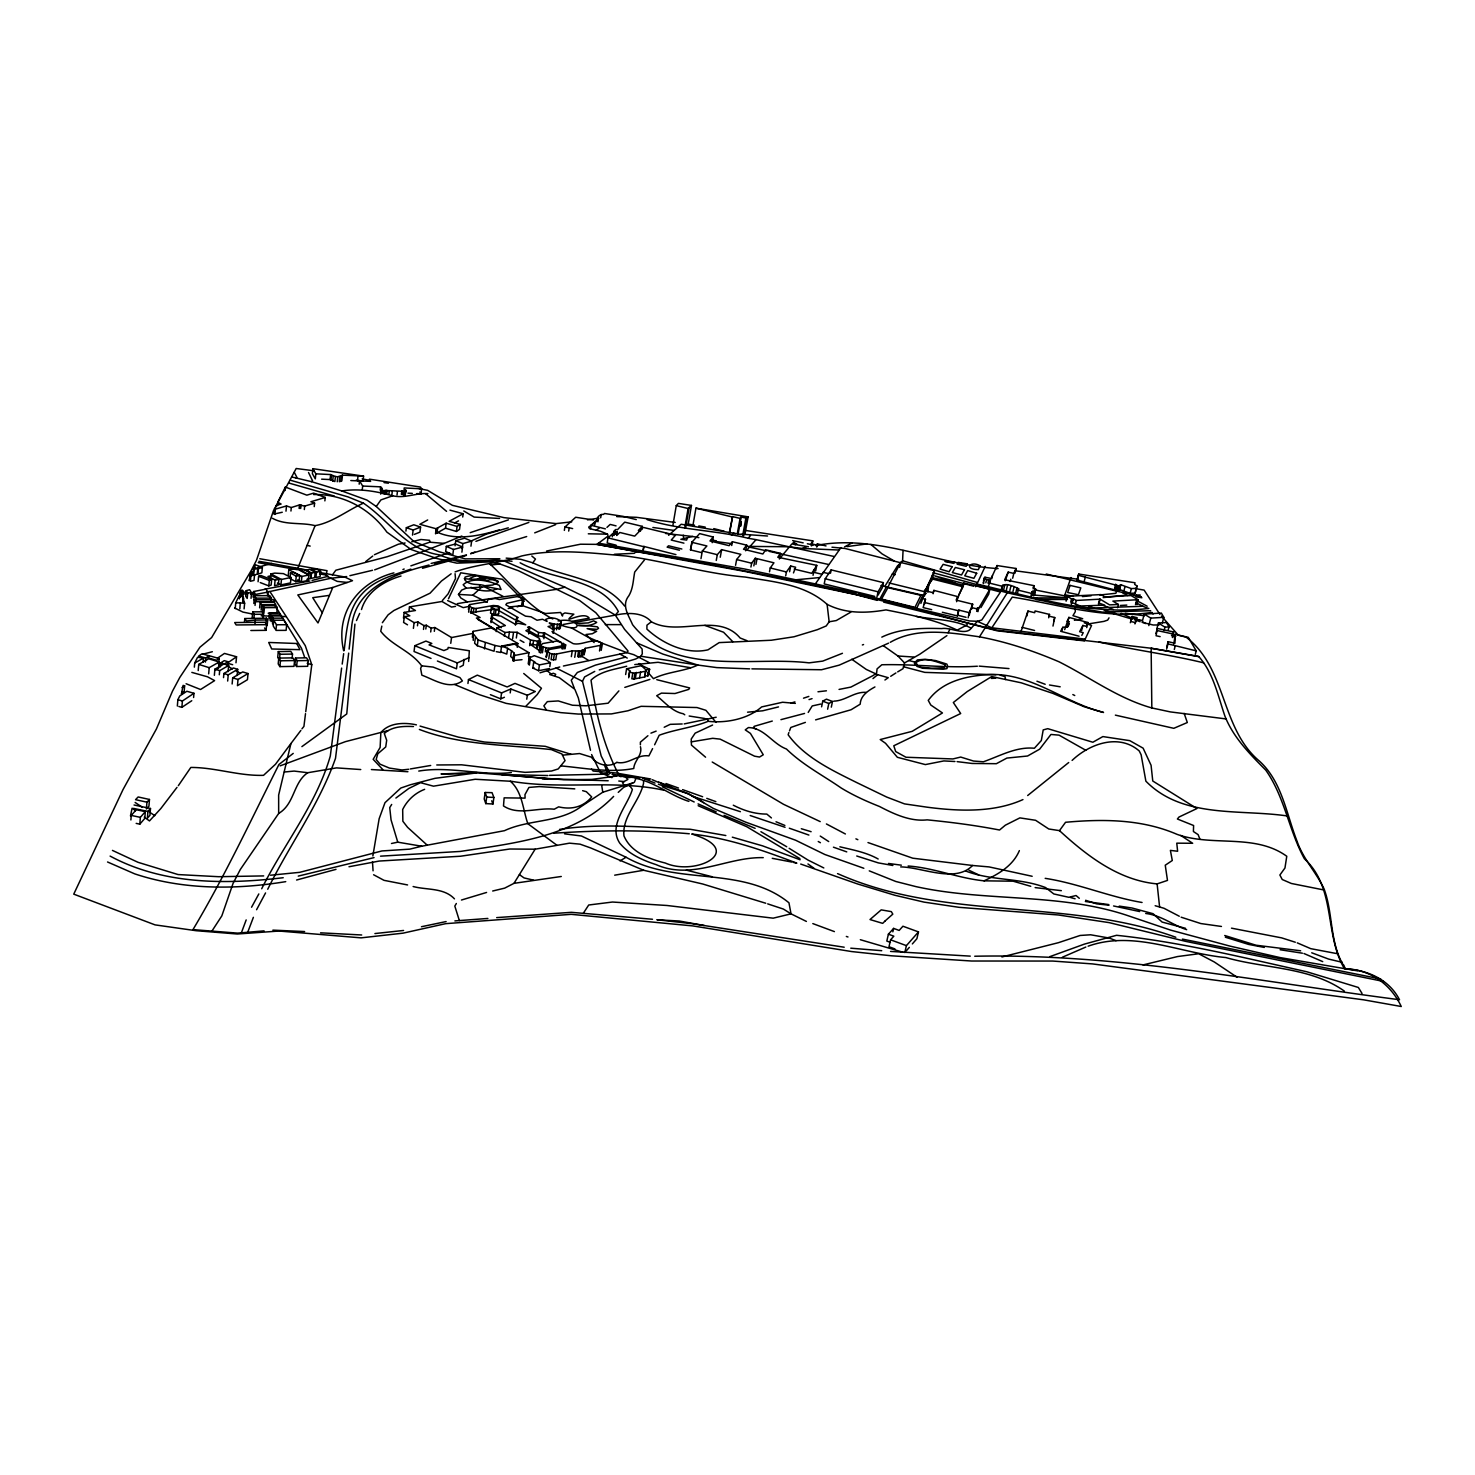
<?xml version="1.0" encoding="UTF-8"?>
<svg xmlns="http://www.w3.org/2000/svg" width="1475" height="1475" viewBox="0 0 1475 1475"><rect width="100%" height="100%" fill="white"/><g stroke="black" fill="none" stroke-linecap="round" stroke-linejoin="round"><path stroke-width="1.5" d="M640.39 744.801L640.39 742.165L647.912 735.73M1226.223 718.952L1170.376 711.909L1151.828 707.945L1151.145 648.244L996.787 630.212L883.636 602.113M626.598 668.783L629.714 670.59L629.659 672.028L632.812 673.061L631.835 678.813L633.973 678.998L644.833 676.933L645.829 669.871L649.664 669.281L641.902 665.538L626.598 668.783L625.64 674.536M644.833 676.933L645.829 669.871M468.663 661.445L469.327 650.77L448.179 647.433L447.902 648.963L443.864 650.567L429.059 644.888L431.806 643.45L425.925 641.09L414.788 645.718L414.051 651.526L431.032 658.44M746.829 640.611L740.118 637.993C718.048 611.756 678.703 636.905 651.342 621.768L646.953 625.16L646.898 629.106C662.57 643.561 686.096 654.882 708 649.83L719.173 642.602L771.296 640.242L793.992 636.776L817.371 629.678L826.24 625.935L829.153 621.786L827.106 604.363C804.889 584.155 773.472 581.795 745.244 577.057C704.976 573.572 666.258 561.496 626.285 556.02C591.53 553.125 555.743 548.239 521.578 556.001C499.877 563.395 476.794 564.003 455.093 571.894M274.811 605.285L301.453 648.207L304.587 657.149M1196.243 650.862L1188.242 637.329L1175.354 634.342L1174.948 643.266L1168.126 641.68L1168.016 643.911L1196.243 650.862L1195.285 654.347M455.074 573.701L455.498 578.587L448.105 593.872L442.445 600.436M1173.75 643.985L1175.354 634.342M1034.454 595.089L1035.69 589.17L1033.33 587.548L1033.938 585.649L1004.659 579.767L1008.199 572.116L1013.804 573.425L1016.054 568.483L997.082 565.552L991.145 578.44L984.95 577.223L983.383 581.113M372.474 861.732L373.064 870.822M354.922 624.128L346.754 713.955L301.896 746.627M372.862 855.942L379.149 818.717L384.993 802.677L400.831 788.037L410.327 784.774L435.051 778.321L477.052 772.845L563.671 779.722L591.77 779.427L618.486 775.776L638.38 778.118M130.888 819.953L131.238 815.417L136.272 809.72L145.324 811.637L144.79 818.422L139.812 824.156L136.179 823.382M139.812 824.156L140.346 817.353L145.324 811.637M146.928 802.179L146.412 808.945L148.938 806.217L149.473 799.468L138.134 796.961L135.552 799.671L146.928 802.179L149.473 799.468M150.487 808.484L147.924 811.434L147.389 818.219L149.952 815.251L150.487 808.484L134.041 805M177.35 706.046L177.867 699.703L179.766 695.942L186.846 691.259L193.963 693.305L193.594 697.509M181.48 693.895L183.103 685.396L184.633 685.838L184.117 692.144L181.48 693.895L182.568 691.701L184.117 692.144M178.862 706.47L181.868 707.355L182.402 700.994L193.963 693.305M194.35 667.142L194.7 663.013L197.595 657.278L203.513 658.071L203.144 662.164M198.203 670.572L198.738 664.395L208.731 658.772L219.13 662.017L218.577 668.157L214.613 670.443M205.431 662.072L205.781 657.979L208.989 655.711L201.946 653.812L198.683 656.062L205.781 657.979M208.657 673.854L209.21 667.677L219.13 662.017M214.354 675.329L214.907 669.152L223.905 663.99L228.643 665.465L228.09 671.623M218.577 664.672L219.13 658.551L210.169 655.988L207.514 657.684L216.493 660.247L219.13 658.551M219.296 674.776L219.683 670.646L228.643 665.465M220.383 666.958L220.734 662.865L224.255 660.634L227.906 661.703L227.537 665.778M223.518 677.615L223.887 673.503L233.4 667.972L237.715 669.318L237.143 675.476M227.666 681.044L228.238 674.868L237.715 669.318M235.262 608.567L235.705 602.777L239.098 595.9L242.656 595.955L243.412 601.911M239.429 598.832C238.968 597.412 240.831 586.128 243.246 591.401L242.73 596.988M232.128 683.994L232.7 677.818L242.73 671.918L248.021 673.559L247.45 679.717L237.457 685.672L238.028 679.477L248.021 673.559M240.259 597.135L240.941 591.512L243.246 591.401M240.702 596.969L240.775 591.549M239.835 608.806L240.277 602.98L235.705 602.777M235.982 662.791L236.553 656.762L224.458 653.425L217.489 658.182M242.637 601.911L243.762 598.168M244.094 608.862L244.629 603.22L242.988 598.168M246.196 590.645L245.68 596.213L247.192 598.444L247.726 592.876L246.196 590.645L249.607 589.723L251.543 592.766L251.027 598.334M244.444 622.321L244.795 618.541L266.514 618.191L267.712 619.906L267.159 625.566L265.961 623.851M249.699 575.195L250.934 575.803L250.418 581.279L254.013 580.413L254.53 574.937L250.492 573.591L249.183 580.689L249.976 579.048M250.51 576.504L251.488 571.581L253.073 572.337L250.842 572.853M251.137 575.213L251.488 571.581M252.575 573.093L255.433 564.778L262.384 567.34L261.849 572.761L257.867 574.217L258.383 568.778L262.384 567.34M253.682 570.862L254.216 567.248M254.143 569.922L253.626 575.379L257.258 574.052L257.775 568.612L252.907 569.479M253.036 597.098L253.553 591.549L266.035 589.097L267.805 592.12L267.436 595.808M491.433 606.907C498.052 613.877 503.731 604.381 491.433 606.907L490.53 613.121L495.268 614.928L498.605 613.821M252.188 617.509L252.723 611.867L261.923 611.812L263.49 614.264L263.122 618.025M253.94 599.403L254.29 595.697L269.814 595.642L271.437 598.112L271.068 601.8M253.829 603.496L254.179 599.79L273.447 599.717L274.7 601.616L255.396 601.689L254.179 599.79M255.046 605.414L255.396 601.689M253.921 618.099L254.272 614.319L252.723 611.867M255.525 601.874L255.876 598.168L254.29 595.697M258.088 581.74L258.604 576.283L260.909 575.49L271.658 579.62L271.123 585.077L268.8 585.888L260.227 582.57M254.972 623.888L255.322 620.108L267.712 619.906M259.618 607.829L260.172 602.242L274.221 602.187L275.77 604.547L261.683 604.621L260.172 602.242M491.193 618.467L491.728 614.706L493 615.444L491.747 616.992L505.353 625.566L496.762 627.815L496.227 631.613M261.149 610.207L261.683 604.621M263.158 605.709L262.624 611.295L263.877 613.268L264.431 607.663L263.158 605.709L276.028 605.635L277.318 607.589L276.765 613.176L268.173 613.231M324.869 500.892L325.238 497.462L313.622 493.148L306.837 495.158L285.376 487.063L277.761 502.201L281.098 504.044L276.065 505.556L273.908 514.093L282.26 512.249M274.829 514.425L275.346 509.152L286.5 505.943L291.294 507.547L299.462 504.948L304.68 506.091L314.599 503.159L314.23 506.626M268.8 585.888L269.335 580.431L271.658 579.62M266.145 621.971L266.514 618.191M270.515 577.536L270.884 573.922L274.774 573.111L283.403 573.628L291.036 577.481L290.483 582.902L280.932 584.893L277.392 583.049M277.411 505.685L277.761 502.201M250.842 630.507L266.072 630.341L266.625 624.663L265.113 622.284L234.691 622.542L236.148 624.957L266.625 624.663M268.892 618.689L269.427 613.084L279.033 613.028L280.268 614.946L270.663 615.001L269.427 613.084M312.055 580.449L328.114 576.283L326.104 575.047L327.044 570.678L259.803 558.73M270.109 620.625L270.663 615.001M275.106 580.173L274.571 585.63L278.351 584.837L278.904 579.398L271.769 575.656L267.971 576.43L275.106 580.173L278.904 579.398M271.197 621.602L271.75 615.978L281.319 615.96L282.665 618.154L273.078 618.172L271.75 615.978M285.025 490.493L285.376 487.063M272.525 623.814L273.078 618.172M273.742 620.219L276.489 624.736L275.936 630.397L286.113 630.36L286.685 624.718L283.882 620.201L273.742 620.219L273.188 625.861L275.014 628.885M285.984 511.18L286.5 505.943M280.932 584.893L281.467 579.454L270.884 573.922M290.944 511.032L291.294 507.547M278.296 651.581L277.706 657.371L279.402 660.062L279.992 654.273L278.296 651.581L290.796 651.397L292.511 654.07L292.105 657.924M278.775 658.09L278.203 663.916L279.881 666.626L293.986 666.368L294.594 660.56L292.88 657.868L278.775 658.09L280.471 660.8L279.881 666.626M288.27 575.139L288.823 569.756L295.719 568.336L308.791 574.992L308.22 580.394L301.342 581.869L297.6 579.933M290.501 573.093L289.948 578.495L295.719 581.611L299.13 580.966L299.702 575.563L293.931 572.447L290.501 573.093L296.272 576.209L299.702 575.563M299.112 508.433L299.462 504.948M299.941 508.488L300.292 505.003M300.716 508.414L301.066 504.929M295.719 581.611L296.272 576.209M304.329 509.557L304.68 506.091M301.342 581.869L301.896 576.448L288.823 569.756M312.903 468.681L312.387 473.696L315.3 478.877L315.834 473.825L312.903 468.681L363.569 476.13L362.998 481.108L350.829 480.555M295.479 657.997L294.871 663.805L296.604 666.516L307.667 666.313L308.275 660.523L306.523 657.832L295.479 657.997L297.212 660.708L296.604 666.516M310.838 573.296L307.445 573.922L299.222 569.405L304.311 569.719L310.838 573.296L310.285 578.679L306.892 579.306M311.538 573.001L310.967 578.384L314.654 577.684L315.208 572.3L309.768 569.368L306.081 570.051L311.538 573.001L315.208 572.3M316.517 572.097L315.945 577.462L320.093 576.633L320.665 571.267L317.236 569.461L311.207 569.295L316.517 572.097L320.665 571.267M565.091 648.76L565.681 644.944L564.464 645.165L565.367 646.695L548.977 649.572L547.096 651.01L546.229 656.781L546.709 655.896M330.621 474.563L335.433 476.517L334.88 481.551L330.087 479.578L330.621 474.563L315.834 473.825M330.953 480.334L331.488 475.319M332.686 481.034L333.221 476.019M337.24 481.79L337.775 476.775L342.495 475.134L363.569 476.13M339.877 476.72L339.324 481.735L341.85 480.85L342.495 475.134M340.928 481.422L341.481 476.388M348.69 653.112L335.507 758.316C319.245 804.723 289.34 845.193 267.731 889.259M349.133 649.111L351.695 626.045C355.844 587.032 396.591 573.296 429.041 565.017M357.485 480.868L358.038 475.872M359.163 484.187L359.531 480.85L370.631 481.385L369.432 479.172L420.449 487.045L421.647 488.815L421.02 493.793L416.669 493.59M362.297 489.405L362.666 486.049L359.531 480.85M380.273 490.179L380.661 486.842L362.666 486.049M380.734 494.162L380.661 486.842M381.085 492.742L382.283 488.52L381.306 487.617M381.435 493.092L381.472 489.405M381.877 493.332L381.822 489.737M382.633 493.535L382.283 489.977M383.279 493.683L383.021 490.179M384.201 493.793L384.588 490.456L404.519 491.359L406.197 490.733L404.113 489.534L404.205 487.948L421.647 488.815M384.975 493.83L385.381 490.493M385.51 493.83L385.915 490.493M385.934 493.756L386.339 490.419M386.69 493.775L387.077 490.419M388.902 494.272L389.308 490.917M391.889 494.733L392.295 491.378M397.015 495.01L397.42 491.673M401.384 494.365L401.79 491.009M401.772 494.457L402.177 491.12M402.583 494.586L402.97 491.23M403.468 494.678L403.873 491.341M403.929 496.374L404.519 491.359M405.219 491.323L404.629 496.319L406.067 490.401M405.109 496.208L405.754 490.142M405.92 531.092L406.344 527.7L413.793 524.787L420.578 527.091L419.933 532.143L414.383 534.374M412.521 535.112L413.148 530.023L420.578 527.091M403.468 618.099L404.168 612.402L415.452 610.503L409.46 606.926L408.999 610.705M305.509 713.66L303.924 726.419L301.951 728.853M404.168 612.402L409.829 615.794L404.316 616.734L403.597 622.45L407.524 624.828M270.072 597.965L266.625 591.788L269.87 591.512L305.251 645.608L311.778 664.709L305.749 711.724M413.387 628.387L414.106 622.653L404.316 616.734M417.462 625.787L417.941 621.971L414.106 622.653M435.512 533.803L436.158 528.751L446.169 523.183L457.084 526.446L460.182 524.399L449.137 521.32L463.168 513.742L462.726 517.024M423.491 629.438L423.97 625.621L417.941 621.971M436.803 528.419L436.158 533.452L445.524 528.197L456.42 531.461L459.518 529.396L460.182 524.399M437.024 532.936L437.669 527.903M425.814 629.032L426.293 625.216L423.97 625.621M430.7 631.982L431.198 628.166L426.293 625.216M445.524 528.197L446.169 523.183M434.314 631.337L434.812 627.52L431.198 628.166M461.896 552.166L462.578 547.041L455.48 544.017L446.317 546.395L445.653 551.539L451.055 553.844M452.843 554.618L453.526 549.474L462.578 547.041M456.42 531.461L457.084 526.446M455.074 545.768L455.738 540.661L464.57 538.209L471.631 541.104L470.949 546.174M462.154 548.682L462.837 543.593L471.631 541.104M450.76 643.321L451.534 637.55L434.812 627.52M469.179 657.573L457.287 662.939L456.494 668.802L437.393 661.021M529.617 628.848L525.893 630.692L539.481 638.417L539.02 640.98L540.606 641.662L539.112 652.079L540.809 653.019L541.675 647.267L539.979 646.327L541.731 645.921L540.975 645.165L542.634 643.579L556.683 641.072L561.182 642.455L544.717 633.07L538.615 632.498L529.322 626.875L527.608 627.244L529.617 628.848L528.658 633.752M468.368 609.304L469.566 604.603L487.211 601.616L487.967 599.551L495.194 598.5L499.324 599.532L517.117 596.619L523.404 598.426L523.127 604.916L517.117 606.87M468.626 612.143L469.566 604.603M464.053 659.399L463.261 665.225L459.868 667.013M470.857 613.287L471.631 607.663L468.866 605.561M492.705 609.507L473.328 612.236L473.862 608.345L471.631 607.663M472.35 637.218L473.162 631.355L491.433 627.926L517.817 643.506L517.264 647.341M475.817 612.254L476.314 608.493L493.258 605.506L498.126 605.893L518.204 617.638L516.785 617.712L516.25 619.574L525.727 624.792L518.481 623.317L514.904 624.072L500.965 616.089L491.728 614.706M927.812 592.083L928.844 584.284L933.546 577.887L963.267 585.28M473.254 640.408L473.162 631.355M467.944 683.497L468.478 679.569L477.31 675.144L507.142 686.963L514.996 683.386L535.296 691.498L527.349 695.241L510.793 688.991L501.592 692.918L468.478 679.569M475.411 637.495L474.618 643.247L477.292 645.737L494.07 651.231L494.881 645.46L478.084 639.966L474.028 634.674M477.292 645.737L478.084 639.966M484.482 648.908L485.275 643.137M490.954 622.634L491.876 615.757M493.535 614.762L494.328 609.138M495.268 614.928L496.061 609.322M498.568 614.227L499.398 608.216M341.628 668.083L330.308 755.993C316.535 804.207 283.827 844.29 261.702 888.761M342.2 664.082L343.675 653.665M344.117 650.604C346.717 630.544 347.639 608.677 362.61 593.263C375.185 579.528 393.862 575.01 410.843 569.11M528.382 656.541L528.953 652.688L513.724 643.708L501.592 646.087L500.67 652.485L496.264 651.655M504.358 636.297L504.892 632.498L496.762 627.815M485.164 792.481L484.224 798.989L485.773 803.598L492.945 804.004L493.904 797.477L492.042 792.665L485.164 792.481L486.713 797.053L485.773 803.598M508.58 637.772L509.41 632.074L517.153 632.296L530.521 639.984L540.606 641.662M501.592 646.087L507.603 648.318L506.773 654.089L500.763 651.858M523.938 599.403L506.792 603.349L505.833 604.787L525.506 616.163L531.037 616.79L537.011 620.237L542.523 619.26L547.059 621.454L545.787 619.353C550.507 616.827 557.458 617.859 561.219 621.712L561.053 622.892C557.734 627.299 542.155 619.168 552.996 625.4L552.424 629.161M490.401 694.67L500.726 698.855L501.592 692.918M512.599 638.786L513.429 633.07M507.603 648.318L511.493 650.733L510.663 656.504L513.245 658.864M515.439 625.197L516.785 617.712M522.021 659.675L512.821 660.597L514.093 653.056L511.493 650.733M516.324 637.993L517.153 632.296M514.093 653.056L512.821 660.597M521.56 606.059L522.371 600.528M513.908 661.261L514.591 654.55M522.869 602.095L523.404 598.426M510.627 606.815L522.445 605.653L523.219 600.233M510.203 692.918L510.793 688.991M975.657 586.737L976.284 585.538L1000.492 592.047L981.797 619.979L977.317 621.307L971.232 628.295C965.553 636.057 950.416 626.967 941.695 628.59C921.34 628.037 900.487 628.203 881.81 637.126M529.322 626.875L528.769 630.655L538.098 635.909L544.183 636.536L553.309 641.938M529.672 645.7L530.521 639.984M529.082 657.961L528.216 663.768L529.378 665.078L530.244 659.27L529.082 657.961L534.282 655.711L546.303 659.952L550.396 662.754L549.806 666.626M529.304 660.487L529.875 656.633M532.936 644.741L533.508 640.924M526.759 699.187L527.349 695.241M549.511 668.562L538.559 670.719L532.825 668.028L533.692 662.22L534.909 661.998L530.244 659.27M536.66 647.101L537.527 641.385M538.043 636.297L538.615 632.498M537.545 647.728L538.412 642.012M539.905 639.726L539.186 644.63L538.947 642.086M540.403 649L540.975 645.165M543.058 637.034L543.63 633.254M538.559 670.719L539.444 664.893L550.396 662.754M543.869 638.73L544.717 633.07M542.413 652.798L543.279 647.046L548.774 648.318L562.62 645.7L561.403 643.727L563.1 643.395L565.681 644.944M881.017 585.52L884.797 586.442L897.316 566.142L902.589 560.777L903.05 550.415M545.344 651.821L545.916 647.986M564.353 530.392L564.87 527.091L575.692 517.246L593.558 520.011M546.248 657.647L547.594 650.125M548.184 652.153L548.774 648.318M548.737 658.993L549.622 653.222L547.096 651.01M553.438 629.733L554.287 624.109M553.088 633.365L553.66 629.604L548.036 626.562L552.996 625.4M568.686 531.074L569.203 527.755L564.87 527.091M549.622 653.222L551.945 653.923L551.078 659.694L555.78 659.749L556.647 653.978L572.245 650.899L582.975 650.881L582.072 656.596L577.665 656.615L578.569 650.899M556.517 629.825L557.384 624.202M553.457 659.915L554.342 654.144L556.647 653.978M559.726 623.667L558.878 629.272L560.187 628.479L561.219 621.712M562.288 648.281L562.878 644.483M562.215 649.111L563.1 643.395M563.874 648.963L564.464 645.165M590.498 528.603L591.014 525.284L598.444 518.518C595.974 517.061 601.542 513.669 603.57 514.388L604.473 513.484L622.985 516.342L636.278 519.587M571.341 656.633L572.245 650.899M594.738 524.897L595.255 521.597M574.734 657.315L575.637 651.581M596.951 520.97L597.467 517.688M597.891 517.467L597.375 520.767L588.691 527.11L589.521 528.658L600.472 531.24L607.516 534.153L608.05 536.107L596.877 544.367L580.468 544.22L546.561 551.042M597.928 521.818L598.444 518.518M578.808 657.112L579.712 651.378M600.675 517.799L601.192 514.517M580.8 656.799L581.703 651.065M583.86 655.14L585.206 648.336L600.436 645.331L602.408 643.782C594.038 636.573 582.551 645.829 573.185 643.653L552 631.613L553.697 631.3L553.66 629.604M584.303 654.052L585.206 648.336M683.939 543.15L671.217 540.053L675.476 535.241L643.229 527.386L634.711 536.126L619.795 532.475L617.601 534.669L612.826 533.489L607.995 537.896L607.184 542.966L616.089 545.16M612.291 536.863L612.826 533.489M613.471 534.669L614.006 531.313L615.886 529.433L617.361 529.802L624.736 522.15L642.252 526.354L641.699 529.672M614.135 535.388L614.946 530.373M616.734 535.48L617.269 532.125L614.006 531.313M599.514 650.991L600.436 645.331M600.933 646.622L601.542 642.86M601.192 650.364L602.408 643.782M643.082 550.028L643.893 546.432L675.937 554.618M643.321 549.825L643.893 546.432M628.737 676.324L629.714 670.59M628.7 677.781L629.659 672.028M633.973 678.998L634.932 673.245L645.81 671.199M635.393 678.113L636.352 672.379M639.597 677.91L640.574 672.176M672.895 525.321L676.269 505.63L678.426 503.381L691.48 505.427L688.069 525.026M644.852 675.587L647.802 676.011L648.779 670.295M649.664 669.281L647.802 676.011M684.695 528.197L688.106 508.506L691.48 505.427M685.764 527.202L689.175 507.529M692.9 525.579L695.942 508.156L748.138 516.858L745.317 532.051M701.252 552.535L690.484 549.898L691.83 542.302L699.592 533.6L713.236 537.029L712.222 542.671M690.484 549.898L692.31 541.657M700.975 558.656L702.34 551.005L706.912 545.971L691.83 542.302M716.26 560.445L717.311 554.692L721.625 549.64L740.856 554.342L736.633 559.541L735.564 565.294M720.242 557.237L721.625 549.64M1119.414 590.572L1119.617 589.502L1130.127 593.374L1135.142 593.116L1136.948 585.907L1134.681 584.395L1135.031 582.772L1078.815 574.052L1078.243 575.324L1077.063 580.099L1117.386 590.59L1119.414 590.572L1120.834 584.727L1131.362 588.599L1136.377 588.341L1136.948 585.907M1120.834 584.727L1118.622 585.815L1078.243 575.324M729.443 532.235L732.577 516.6L740.1 518.389L741.224 516.987L746.829 518.333L748.138 516.858M729.406 534.005L732.577 516.6M731.711 545.51L732.411 541.749L746.719 545.16L745.686 550.802M737.297 533.637L740.1 518.389M738.035 534.392L741.224 516.987M740.468 526.335L741.28 522.003M740.542 526.262L741.335 521.91M742.681 535.499L745.889 518.112M743.621 535.738L746.829 518.333M499.859 558.767L465.233 558.878L439.126 551.761L413.848 541.491L376.273 506.478L380.9 499.914L392.719 495.784C404.666 498.661 415.692 492.89 427.898 493.59M750.922 567.045L751.642 563.21L755.274 558.251L773.951 562.805L770.245 567.967L769.508 571.802M753.836 565.865L755.274 558.251M755.956 564.39L757.044 558.675M779.39 559.025L780.478 553.365L765.672 549.769L762.87 553.973L743.511 549.272L746.719 545.16M785.696 575.803L786.433 571.968L790.711 566.031L795.615 567.23L793.476 572.927M789.586 571.747L790.711 566.031M811.213 545.768L812.78 540.864L745.963 530.502L743.713 533.176L745.207 533.563M811.822 545.713L812.78 540.864M816.763 547.096L817.408 543.851L826.037 545.934M813.038 575.305L814.182 569.608L816.763 565.349L777.767 557.255L780.478 553.365M815.638 571.028L816.763 565.349M878.031 595.107L882.327 587.732L883.396 582.643L831.163 569.885L825.226 578.79L824.193 583.916L874.749 596.398M830.48 573.259L831.163 569.885M1052.984 626.082L1054.736 617.527L1048.983 616.126L1049.518 614.411L1035.081 610.945L1034.676 612.715L1027.983 611.056L1021.235 630.784M821.593 706.838L822.755 701.16L826.461 699.15L832.49 701.492L831.31 707.152M827.622 709.198L828.803 703.501L832.49 701.492M130.464 815.915L132.105 808.208L135.571 810.752M381.822 626.119L380.734 631.263C391.686 645.497 410.898 650.936 421.684 665.833L433.134 667.087L459.923 677.597L462.394 680.915C449.396 690.3 434.59 679.809 421.85 675.163L420.615 668.488L421.684 665.833M876.961 596.951L878.049 591.807L883.396 582.643M300.845 730.457L290.925 743.547L278.646 795.062L278.664 813.462L240.296 869.513L233.087 883.341L221.822 915.883L211.828 931.223M888.319 586.312L900.635 562.454L934.505 570.641L933.417 575.582L925.673 591.272M899.584 567.377L900.635 562.454M920.879 603.404L925.636 590.885L933.011 592.673L933.896 590.369L957.754 596.619L956.611 601.689M924.143 593.319L934.505 570.641M924.53 595.955L925.636 590.885M922.004 598.278L925.47 599.256L923.129 607.589L931.684 609.673M924.346 604.381L925.47 599.256M931.407 580.044L932.495 575.084M933.14 593.743L933.896 590.369M464.275 578.624C489.46 581.758 480.242 571.728 465.067 577.112L464.791 579.896C470.507 586.773 480.315 582.699 486.861 586.7L501.058 589.521L499.306 585.391C488.962 580.578 471.871 576.707 463.168 584.745L466.248 588.193L486.861 586.7M963.175 586.423L963.931 583.104L989.854 589.226L988.692 594.204L980.875 607.608M942.359 612.272L957.312 615.905L958.861 610.078L969.315 612.697L972.67 604.197L956.132 600.085L957.754 596.619M957.312 615.905L958.861 610.078M912.343 943.926L916.878 938.745L918.483 931.905L902.921 926.226L899.16 930.43L893.629 928.402L888.392 934.191L886.825 941.068L890.439 942.414M888.392 934.191L893.832 936.183L890.587 939.815L889.001 946.729L894.919 948.904M892.836 931.831L893.629 928.402M968.135 617.841L969.315 612.697M968.817 615.186L969.591 611.756M969.241 615.296L970.421 610.171M971.509 609.286L972.67 604.197M976.671 611.351L977.464 607.958L978.699 608.272L989.854 589.226M984.194 580.468L984.95 577.223M984.138 577.868L983.622 583.584L983.014 582.736M977.925 611.664L978.699 608.272M985.835 582.809L986.591 579.564L984.747 578.716M987.992 583.215L988.748 579.97L990.407 580.21L989.651 583.455M988.398 586.294L990.407 580.21M904.802 952.555L906.406 945.641L918.483 931.905M991.716 578.827L992.454 575.6M996.344 568.742L997.082 565.552M1001.433 589.539C1001.562 580.228 1014.026 586.534 1018.598 588.709L1017.418 593.429M1001.709 589.853L1002.871 584.967M1003.682 589.613L1004.825 584.727M1008.199 572.116L1005.286 580.781M1006.411 589.889L1007.554 585.003M1135.142 593.116L1135.713 590.682M1012.661 578.218L1013.804 573.425M1009.859 590.535L1011.002 585.667M1014.911 573.259L1016.054 568.483M1012.993 591.438L1014.155 586.552M1015.869 592.526L1017.031 587.64M1030.914 596.73L1032.334 591.438L1035.634 590.221M1031.468 594.978L1032.334 591.438M1033.164 588.894L1033.938 585.649M1026.766 616.126L1027.983 611.056M1032.832 595.015L1033.606 591.77M1033.772 595.918L1035.69 589.17M1048.688 617.785L1049.518 614.411M1053.906 620.901L1054.736 617.527M1066.093 601.192L1067.292 596.306L1100.995 594.591L1104.922 596.933L1131.048 595.55L1138.165 599.735L1136.912 604.566M1061.982 630.728L1062.848 627.299L1067.789 626.801L1069.393 623.833L1067.882 623.427L1067.033 626.838M1070.703 602.169L1071.514 598.905L1067.292 596.306M1064.692 629.622L1068.877 617.398L1088.015 622.524L1086.725 627.612M1073.45 598.832L1071.403 603.791L1073.45 598.832L1076.197 600.454L1100.11 599.163L1109.587 604.879L1118.382 604.473L1117.534 607.718M1077.063 580.099L1078.815 574.052M1067.605 622.505L1068.877 617.398M1067.587 626.728L1068.859 621.62L1066.868 621.086M1098.691 602.98L1104.664 605.137L1080.253 606.004L1075.422 603.939L1076.197 600.454M1084.07 581.851L1085.397 576.817M1081.599 630.562L1082.89 625.437L1086.061 626.285L1088.015 622.524M1098.414 604.086L1099.649 599.219M1098.875 604.031L1100.11 599.163M1114.547 589.392L1115.635 584.174M1114.86 589.723L1116.077 584.948M1115.616 590.111L1116.833 585.317M1116.501 590.387L1117.737 585.612M1117.386 590.59L1118.622 585.815M1118.271 590.719L1119.488 585.944M1118.953 590.701L1120.17 585.925M1123.673 591.77L1124.909 586.976M1130.127 593.374L1131.362 588.599M1130.329 622.727L1132.118 616.421L1136.746 617.638L1135.437 622.653L1130.827 621.454L1132.118 616.421M946.913 635.633L919.81 654.218L904.525 662.939L902.995 668.691L897.685 671.881M1135.492 604.603L1136.746 599.772L1138.165 599.735M1134.939 623.925L1136.746 617.638M1162.318 622.929L1163.812 617.343L1161.36 613.084L1144.231 614.116L1142.277 621.565L1145.54 623.575M1148.822 625.584L1150.795 618.117L1163.812 617.343M1157.064 628L1158.391 623.003L1166.467 622.524L1169.011 626.93L1168.108 630.267M1155.957 633.549L1157.322 628.424L1173.602 631.964L1172.846 637.587M1157.322 628.424L1156.068 635.743L1160.143 636.628M1164.052 630.526L1164.955 627.17L1169.011 626.93M1166.725 646.88L1168.126 641.68M1166.614 649.129L1168.016 643.911M1172.219 637.089L1173.602 631.964M1174.321 649.479L1175.28 645.589M515.697 623.39L516.232 621.51L517.651 621.436M1018.598 588.709L1018.192 590.166L1031.707 593.466M241.384 932.808L246.178 919.921M1032.242 592.139L1033.698 592.766M247.708 932.274L253.387 917.321M788.848 732.596L788.148 734.771C804.539 757.431 832.195 770.356 856.846 782.635L886.678 797.053L904.525 803.893L927.056 807.175C958.566 811.305 993.726 812.817 1022.949 799.579M1010.062 581.537L1010.817 579.177M877.238 600.38L855.869 594.591L744.525 571.378L596.877 544.367L636.462 551.466C747.88 570.032 858.782 592.563 967.526 623.095L966.881 625.031L957.201 630.138C934.947 619.482 910.093 614.706 885.996 609.894C865.825 613.36 845.82 613.84 827.106 604.363M1034.86 589.908L1064.526 595.826L1071.034 577.555M528.695 633.549L529.082 632.443M654.623 744.783L659.196 735.251C675.089 729.351 692.199 727.802 708.111 721.312C726.456 723.34 748.009 719.007 761.616 706.931L782.598 702.247L795.357 703.372M1084.217 622.8L1091.555 625.492L1084.383 640.888L997.026 630.784L967.526 623.095M789.494 730.881L790.803 727.47L805.387 722.381M1140.212 594.997L1134.128 595.033L1116.686 591.162L1115.838 593.3L1099.834 594.997M555.172 675.55L555.688 674.278L553.328 673.264L549.714 674.536L559.246 677.633L574.863 689.341L578.366 697.988L590.479 750.277M332.76 587.474L318.01 622.966L297.803 594.941L332.76 587.474L352.488 580.689L344.578 576.946L319.964 572.558M1150.666 610.687L1102.304 612.125L1057.999 604.16L1007.278 592.803L979.474 636.831C950.435 632.646 916.805 626.893 890.273 642.307M609.986 773.361L601.192 755.974L582.478 681.339L584.598 676.933L594.738 671.402M356.489 620.551L359.66 613.416M963.931 583.104L956.98 600.03M256.576 909.725L265.555 892.928M512.028 561.274C487.635 558.38 462.744 565.349 439.329 554.84C406.492 549.991 388.865 520.288 363.44 503.159C347.16 510.387 332.557 522.556 315.097 525.653L297.194 569.7L258.217 562.676M958.824 594.72L963.083 586.792L931.665 578.864L924.512 591.641M361.486 609.544C366.685 591.752 384.072 580.947 401.016 576.024M926.374 593.263L922.926 595.255L916.639 608.382L858.081 593.54M448.474 598.813L460.753 572.798L502.422 579.269L524.289 601.284M447.626 600.602L463.224 607.626L469.603 606.28M240.425 597.098L241.347 595.236M985.208 566.345L976.284 585.538M842.446 653.296L822.718 661.113L809.038 662.865C751.734 656.006 674.167 677.154 632.591 624.718C628.571 615.186 621.067 605.322 628.922 595.66C633.217 588.285 633.144 580.099 634.711 572.042L644.501 559.91M977.464 607.958L976.985 608.898L971.896 607.626M651.342 621.768C642.51 611.848 627.225 612.623 615.315 615.112L585.944 597.504L564.851 587.161L556.905 589.318L467.428 601.929L460.864 598.002L458.485 594.407L461.712 590.074L466.248 588.193M1081.802 635.412L1083.222 632.664L1079.626 631.706L1082.89 625.437M886.475 586.847L879.819 599.034M924.88 589.963L924.051 591.549L889.038 582.938M1067.882 623.427L1068.859 621.62M251.561 907.236L258.826 893.942M1062.848 627.299L1060.654 631.282L1079.055 636.223M948.038 632.757L949.9 629.438M811.84 542.523L811.158 543.74L816.578 545.068L817.408 543.851M1109.016 617.841L1107.688 620.09L1103.945 621.381L1088.771 623.851M599.274 669.89L635.725 658.975L640.888 656.246L642.307 653.794L642.123 649.037L624.607 629.419L615.315 615.112L563.026 624.515M916.639 608.382L969.536 620.957L977.317 621.307L991.827 627.797L1012.274 597.098C1058.405 604.308 1104.517 619.592 1152.012 612.383M456.347 903.493L454.816 906.074L459.352 920.566M492.687 891.011L504.671 888.134L513.982 883.341L535.13 849.194L569.479 843.165L580.062 844.161L590.516 847.885L643.672 870.268L702.653 883.986L765.746 903.235M688.88 801.386C670.277 795.467 655.287 782.34 635.965 778.358L634.361 782.303L623.63 787.41L618.246 792.37M391.686 804.447L389.732 807.618L391.059 819.897L397.771 842.17L421.702 846.226L504.468 830.683C528.843 819.233 559.228 822.958 581.021 806.641L602.777 792.222L632.738 782.93M1019.372 850.614C1012.846 866.028 998.243 874.233 984.046 880.833C958.197 878.27 934.025 867.816 908.121 866.009M598.5 543.15L744.267 568.926L815.343 583.916L840.934 547.612M583.344 913.228L588.709 905.005L612.475 902.036L666.958 905.484L773.177 918.169L791.024 913.855L806.401 921.433M814.182 569.608L811.729 573.314L794.214 569.11M1032.168 876.279L989.098 866.913L972.541 865.475C955.321 883.617 921.93 867.06 900.672 866.913M290.925 743.547L275.493 764.253L263.527 775.334C238.858 776.108 215.313 767.406 190.828 767.442L178.346 785.659M395.89 798.049L408.796 788.461L420.578 782.709L433.484 786.175L475.19 779.261L511.456 781.308C561.754 789.899 613.913 779.372 663.566 790.139M436.766 764.972L461.564 764.806L525.045 772.347L551.503 771.038L558.214 768.936L565.054 760.639L561.957 753.983L551.337 749.595C507.197 744.691 461.398 745.557 419.361 729.443M382.375 622.69L388.109 614.835L393.899 610.503L430.055 593.19L441.431 581.058L451.129 573.812M144.255 817.113L149.473 820.93L160.867 808.503L177 787.355M716.02 722.381L705.898 710.305L696.974 707.539L641.127 706.322L627.889 710.784L611.406 713.918L578.255 714.066L560.832 712.628L506.091 703.354L478.84 694.504L454.669 684.547M874.933 686.944C868.111 690.632 860.552 695.628 860.183 704.202L851.038 709.77L815.601 719.874M780.164 558.011L791.854 543.943L808.429 546.764M808.208 712.425L812.227 705.935L820.819 704.036M746.645 550.286L756.048 539.647L833.928 556.444M481.698 587.124L472.793 595.236L458.485 594.407M713.236 537.029L709.973 540.975L729.092 545.658L732.411 541.749M691.332 741.851L712.72 738.311L720.15 739.141L754.592 756.196L759.533 757.044L763.257 754.776L750.406 733.388L745.244 729.885L748.397 727.562C764.345 727.82 772.421 743.769 786.433 749.005C802.842 765.009 822.773 775.223 841.137 787.963C853.38 795.431 866.249 801.238 879.506 806.493C893.942 814.034 910.462 821.778 927.185 819.86C951.781 822.276 975.362 825.336 999.552 830.019L1005.378 825.17L1019.87 817.888L1035.579 820.284L1048.762 828.987L1059.474 830.628L1065.558 822.276C1103.189 818.902 1141.742 819.086 1177.05 834.352C1212.505 847.056 1254.69 833.08 1286.772 856.274L1284.965 867.982L1279.876 875.025L1282.254 879.524L1291.344 883.47L1324.347 890.052M647.138 519.624C679.809 530.17 714.822 530.041 748.212 538.264L750.462 535.572M715.707 541.472L731.508 543.648M652.577 748.618L648.889 755.882C636.758 754.241 628.608 764.953 616.845 762.391M906.314 950.822L909.337 947.374M332.391 574.937L335.839 570.217L387.188 556.72L429.723 542.192L444.159 543.39L461.841 536.033M668.599 535.278L681.173 524.252L741.446 534.558M844.622 546.819L852.255 542.837M278.664 813.462C294.871 803.801 293.083 782.432 307.796 772.716L336.484 767.885L360.748 769.544M915.311 662.128L914.353 663.16L917.173 666.479L922.944 668.286L943.152 669.244L946.932 668.617L947.595 666.055L946.895 664.1L935.445 660.542L925.028 659.27L917.395 659.915L915.311 662.128L908.655 660.523M731.453 535.296L733.407 533.231L735.343 533.655M642.252 526.354L638.343 530.465L640.519 531M479.615 585.206L479.615 586.405M618.892 690.89L608.106 703.206L586.073 705.788L572.447 705.234L558.288 700.938L547.336 701.621L543.869 705.861L546.137 709.659M476.148 575.711L470.193 578.2M606.962 527.386L610.171 524.418L616.052 525.874M613.618 796.408C574.107 837.339 513.945 843.147 460.421 851.425L380.532 856.164M615.315 615.112L618.375 611.535C600.251 577.518 550.691 579.822 520.122 562.786M525.967 706.138L537.213 694.614L541.454 688.272L523.736 673.485M884.926 680.012L888.245 677.689L877.643 674.702L872.979 678.592M792.702 543.224L793.974 542.394M1027.669 795.523L1068.711 762.52M636.462 551.466L634.268 553.309L614.43 554.268M614.503 534.374L617.269 532.125M365.984 561.348L372.751 556.038M293.23 753.393L278.941 764.492C251.082 819.879 224.679 876.463 192.967 929.619L237.641 933.122L264.08 930.872M291.958 477.015L311.391 481.643L312.534 480.758L308.533 472.498M1287.085 815.933C1239.664 808.982 1182.673 818.736 1145.872 781.16L1141.134 754.776L1139.253 750.978C1118.917 733.186 1089.564 743.75 1072.104 760.418M408.686 769.268L401.956 769.968L389.4 768.069L380.052 764.179L376.162 759.496L377.803 753.78L385.731 746.94L386.69 740.284L384.293 733.481C392.073 726.345 403.468 726.106 413.461 726.548M596.195 530.189L599.127 528.161M295.977 477.918L296.844 477.292L294.262 472.277M236.553 656.762L227.242 663.197L232.681 664.709M181.868 707.355L191.768 700.717M374.429 554.711L398.434 544.183L405.09 542.984M806.383 546.783L802.308 548.46L788.719 546.764L745.815 546.377M181.997 687.571L184.633 685.838M890.716 676.288L895.915 672.95M227.906 661.703L224.403 663.934L220.734 662.865M620.016 860.884L626.064 857.252C676.619 886.143 742.589 865.106 788.959 902.792L791.024 913.855L783.391 909.061L767.701 903.88M480.758 578.495L483.192 578.274L480.887 577.85M194.7 663.013L203.513 658.071M427.676 519.956L419.859 524.307L436.158 528.751M454.503 523.035L458.504 520.859M511.364 772.587C481.256 775.979 449.543 765.857 418.752 771.075M497.038 588.654C488.962 592.766 478.933 590.701 470.931 587.327M470.341 541.343L486.566 534.061L508.303 527.829M751.881 668.857L821.538 669.742L839.183 665.151L888.558 643.155M616.827 762.372C608.769 767.959 596.877 764.88 591.364 757.173L579.564 753.541L562.491 755.163M424.652 789.328C415.028 793.034 407.211 800.261 402.675 809.498L402.859 821.243L407.616 827.364L427.105 845.064M795.136 544.791L796.721 543.925L793.679 542.413M664.192 727.249L670.203 724.336L682.188 723.967M506.183 558.122L520.878 559.338L532.825 562.805L535.48 559.099L531.811 556.02M620.219 776.587L624.681 776.256L627.871 779.445L622.432 782.487L624.072 785.29M534.706 532.862L555.614 524.621M1085.84 947.042L1062.35 957.238M656.154 731.121L650.936 733.149M500.726 698.855L504.413 697.269M818.496 545.271L816.486 545.916M402.915 569.534L404.168 569M470.212 532.659L508.451 519.864M850.817 612.125L836.288 620.551L829.153 621.786M444.159 543.39L374.668 569.848M448.972 552.701L410.861 565.865M712.591 725.036L695.168 733.149L691.24 739.03L691.443 745.096L705.566 757.191M808.835 696.421L803.506 698.191M393.917 572.872C357.835 582.238 335.028 613.287 343.638 650.733M461.454 900.027L486.584 892.449M470.636 553.733L526.686 536.55M687.203 538.357L686.649 540.071L680.842 539.297L692.549 536.476L698.855 537.638M558.066 620.957C579.214 616.384 586.552 635.061 559.763 624.626M280.139 765.857L345.427 741.648L388.238 730.549M421.702 846.226L409.81 849.139L381.914 850.946L299.72 872.333L270.497 875.228M1049.684 956.703L1084.475 944.092L1116.557 935.297C1180.424 941.972 1243.904 957.773 1306.739 971.748L1358.346 987.476L1362.052 993.468M647.894 672.305L653.462 678.666C667.456 671.623 683.663 671.641 697.859 665.059L716.795 667.603L749.669 668.857M624.81 687.387L649.885 679.403M539.997 672.803L559.744 666.977M862.359 644.962L863.557 644.538M470.709 553.512L474.932 552.074M1059.474 830.628C1086.964 855.813 1118.622 880.354 1157.119 883.894L1167.481 880.409L1165.25 865.217L1172.293 860.497L1170.394 850.393L1177.622 851.259L1176.773 843.165L1192.667 843.276L1180.719 835.422M1074.427 620.293L1082.687 618.726L1072.952 615.665L1075.293 611.719L1075.22 607.294M475.909 541.343L528.861 522.408M780.939 719.653L804.557 713.439M1088.107 946.194C1133.814 929.877 1180.203 953.385 1225.836 957.552C1265.107 968.817 1309.966 966.715 1344.333 991.089M809.038 699.592L812.043 698.634M462.486 556.61L466.358 555.393M485.533 585.63L492.742 585.022L498.089 582.459L497.905 581.297L491.71 579.509L486.639 580.357L482.62 578.587M790.821 703.151L794.933 701.897M325.238 497.462L310.912 501.74L314.599 503.159M307.759 570.217L271.621 563.468L257.885 567.267M499.251 529.912C479.652 535.702 456.476 541.012 437.135 532.143M627.244 658.09L625.511 657.131L595.384 665.151L577.352 672.489L571.249 680.233L574.31 688.253M716.186 717.237L684.197 723.912M541.104 650.088L539.352 650.586L529.912 644.114L540.034 645.478L538.449 644.778M422.514 568.281L452.456 560.002C469.585 565.238 487.174 558.472 504.542 561.164L564.851 587.161M296.586 880.022L335.987 869.365M466.469 554.969L431.142 563.432M1001.912 956.962L1058.405 942.691L1080.143 935.463L1090.615 934.781L1109.255 938.063L1116.077 940.681M584.764 649.424L581.722 650.235L582.975 650.881M349.907 575.674L372.53 570.29M458.596 557.605L434.922 563.856M298.245 876.113L374.06 857.62M203.218 654.07L212.345 651.729M634.785 664.58L658.053 662.293L690.669 667.733M549.548 775.352L605.801 774.154L607.11 773.822L607.073 771.609L604.492 765.248M1142.959 964.927L1177.529 956.556L1198.677 953.753L1214.331 961.995L1237.138 977.28M778.523 706.912L762.667 710.803L747.567 712.185M309.824 581.003L264.965 589.115M563.413 666.018L626.838 652.632L633.808 654.697L648.779 662.367M250.934 575.803L254.53 574.937M643.672 870.268L614.688 875.173M391.483 843.497L397.771 842.17M301.896 576.448L308.791 574.992M421.481 926.724L446.114 921.562M281.467 579.454L291.036 577.481M838.611 550.009L802.308 548.46M517.817 643.506L501.5 646.714L494.881 645.46M839.054 689.415L850.872 687.092L873.126 675.532L876.611 673.043L877.072 668.876L881.829 664.764C914.113 663.897 945.457 668.267 977.353 666.221M451.534 637.55L472.885 633.402M514.738 655.453L528.953 652.688M267.805 592.12L255.525 594.425L253.553 591.549M348.985 866.747L379.223 861.05L460.477 856.237L509.797 849.01L535.13 849.194M559.504 829.429C602.574 822.718 646.714 827.752 690.097 829.245L725.829 835.532M346.68 576.559L331.119 578.218L269.87 591.512M508.211 608.493L512.673 607.682M833.799 701.141C845.415 700.865 854.265 691.517 866.157 692.365M532.825 668.028L534.042 667.806M626.691 666.239C614.596 669.41 600.399 671.088 591.033 680.141C595.439 711.853 603.478 745.428 618.486 774.172L624.238 776.79M410.327 768.954L430.682 765.47M311.391 481.643L341.813 490.954C358.923 488.243 376.291 491.267 392.719 495.784M467.428 601.929L457.324 603.662M455.498 606.391L451.516 607.073L441.965 601.487L409.46 606.926M513.982 883.341L561.274 876.482M587.492 519.864L598.795 518.112M285.744 881.644C235.816 889.812 183.048 889.978 134.723 873.864L107.546 861.99M553.899 833.209C598.758 830.185 644.225 829.817 689.267 833.762M329.367 595.365L312.718 597.688L322.214 612.623M796.187 579.767L819.473 577.573M815.767 545.547C877.791 533.342 936.717 565.036 998.096 568.576M846.927 546.598L866.784 543.943M541.675 647.267L543.279 647.046M642.547 777.915L654.992 783.096M1342.729 965.277L1343.836 965.129M489.608 564.095L491.101 565.036L499.822 563.966L518.426 570.733L579.638 600.528L595.845 612.733L628.073 651.065L626.838 652.632L603.367 643.69L588.212 637.274L570.899 627.594M628.258 777.657L633.881 776.975L635.965 778.358M411.765 541.767L420.91 539.5L429.612 540.311L429.723 542.192M571.747 521.837L556.038 523.607L503.897 517.614L452.401 505.335L427.658 490.345L418.974 488.575M817.98 691.775L826.424 690.798M772.292 721.054L754.149 726.345L753.541 727.747L756.122 729.129M283.218 877.717C224.974 884.631 163.061 884.594 110.109 856.09M374.927 933.564L403.578 930.467M1103.171 597.596L1124.153 595.384M263.675 875.91L218.595 876.703L178.088 874.564L138.06 862.322L112.45 850.411M284.343 772.015L294.115 771.075L307.796 772.716M504.892 632.498L509.41 632.074M496.688 917.616L571.36 912.324L652.485 919.257M1082.41 596.564L1091.113 595.771M499.822 563.966L491.433 561.846L456.789 563.173L436.858 558.527L411.156 549.53L386.874 532.125C370.022 508.58 342.587 493.719 313.622 494.549M547.833 775.537L501.076 774.522L547.833 778.726L541.97 778.597L608.198 780.773M272.893 930.135L304.606 931.555M482.878 578.071L492.502 578.292L497.905 581.297M454.89 920.916L487.875 918.446M588.304 533.803L607.516 534.153M977.261 584.137C1033.532 596.951 1090.412 615.757 1148.878 608.401M1087.647 608.179L1142.941 606.262L1147.974 608.456M1120.318 605.469L1126.826 605.1M1136.746 599.772L1112.888 601.099L1118.382 604.473M479.32 576.891L485.496 577.905M250.658 592.766L254.567 592.618M477.126 772.55L441.025 773.951L462.486 773.638M250.51 594.167L254.419 594.019M247.726 592.876L251.543 592.766M1008.974 668.581L979.179 666.128M484.279 579.564L477.808 578.698M1067.457 599.477L1035.8 599.495M1076.215 606.078L1080.253 606.004M629.235 785.216L632.388 789.402C627.336 806.253 607.921 825.281 619.758 843.147C628.903 854.283 642.75 860.275 656.154 864.645C692.217 880.575 727.138 856.717 763.239 857.657M280.471 660.8L294.594 660.56M297.212 660.708L308.275 660.523M279.992 654.273L292.511 654.07M1071.514 598.905L1072.62 598.887M1159.073 624.939L1153.21 625.013L1142.129 622.376M407.911 771.72L371.387 769.544M254.272 614.319L263.49 614.264M605.285 624.607L620.809 624.626M264.431 607.663L277.318 607.589M255.876 598.168L271.437 598.112M276.489 624.736L286.685 624.718M239.946 593.227L241.052 593.245M244.629 603.22L240.277 602.98M657.352 919.81L679.237 921.008L704.294 925.507M1141.908 597.762L1136.69 596.969L1134.128 595.033M612.494 774.338L639.855 777.897M916.399 616.421C934.025 619.777 955.634 619.316 971.232 628.295M1034.897 597.928L1067.513 597.873L1031.486 594.849M974.735 956.242C1116.501 953.256 1256.387 981.133 1396.456 999.331L1399.517 999.755C1389.192 979.566 1367.731 969.997 1345.882 969.02C1329.159 945.512 1333.787 915.201 1324.089 888.946C1316.216 872.278 1303.07 858.856 1297.06 841.248C1286.384 813.997 1282.107 781.75 1259.484 761.155C1220.323 728.337 1227.182 668.488 1186.14 637.182L1178.304 635.19L1161.452 616.071M281.577 616.458L285.929 616.587M270.128 616.108L261.149 615.794M605.801 774.154L609.064 774.246M616.697 516.6L636.426 517.319L675.218 522.445M984.046 880.833L1013.178 881.202L1030.748 886.309M321.642 479.172L330.087 479.578M407.967 493.166L412.318 493.369M553.623 628.497L559.043 628.184L560.482 626.525L559.375 625.547M970.273 956.132L890.568 951.412M954.915 761.506L943.834 760.934L925.36 764.585L897.372 757.302L885.535 743.289L880.243 739.547L912.195 731.323L942.451 712.96L930.799 705.032L928.254 700.404C942.728 680.62 968.061 675.439 991.477 674.481C1032.574 673.78 1065.116 703.003 1103.54 712.462L1084.328 706.802L1052.947 693.416L1021.253 682.814L991.716 676.564L967.305 691.517L953.329 702.524L960.686 713.531L893.795 745.76L895.675 751.549L905.945 757.247L952.905 758.943L960.704 757.062L973.537 761.045L983.364 761.782C999.939 756.011 1016.238 746.461 1034.399 748.249L1041.332 740.505L1043.212 729.904L1047.748 728.668L1092.864 742.238L1102.876 736.578L1129.776 740.653L1143.125 748.175L1151.072 765.285L1152.768 781.013L1196.907 808.558L1179.004 817.039L1177.382 818.994L1193.607 825.521L1193.404 831.513L1198.124 834.629L1199.968 839.293M913.781 657.039L897.962 656.006L883.378 645.737M564.538 833.836L581.427 835.993L626.064 857.252M320.573 932.827L361.688 934.984M486.713 797.053L493.904 797.477M1140.157 621.694L1134.275 619.666L1141.539 620.237M473.862 608.345L476.314 608.493M831.974 547.207L845.138 548.479L899.99 562.602M347.363 582.441L337.222 581.39L327.561 576.596M741.206 534.19L767.516 536.015M499.546 518.444L474.176 517.098L463.777 510.977M850.762 948.185L881.718 950.693M665.612 533.489L692.549 536.476M632.812 673.061L634.932 673.245M551.945 653.923L554.342 654.144M640.445 746.7C642.787 755.182 634.158 760.565 633.752 768.493C609.82 773.14 585.225 768.088 561.182 765.931M995.883 674.739L924.807 672.379L903.53 666.755M673.964 530.41L652.89 527.478M574.789 788.867L539.223 786.581L528.935 787.429L524.971 794.619L525.082 798.122L504.137 797.846L503.491 805.94C518.518 815.952 537.416 807.249 554.231 809.222L558.656 806.843C571.36 809.922 583.436 807.138 591.696 796.906L586.331 791.688L582.625 790.674M624.312 781.603L618.781 781.031M335.433 476.517L337.775 476.775M1085.028 639.117L991.827 627.778M1061.336 890.66L1035.137 887.6M656.947 919.755L692.678 923.756L844.198 947.227M644.925 778.911L649.277 779.427M689.175 716.02L704.386 718.436L707.41 719.339L708.111 721.312M957.128 761.635L972.08 763.46L996.362 763.7L1006.89 758.076L1027.559 756.011L1039.654 749.171L1050.956 734.458L1059.032 735.14L1085.803 750.277M640.888 656.246L697.859 665.059L662.847 654.07L636.555 642.787M901.354 865.18L888.485 863.465M1125.204 613.268L1144.471 615.757M313.862 470.783L296.18 468.497L273.447 510.793L256.447 560.371L251.193 570.567L211.644 637.55L199.955 647.193L179.858 677.357L172.501 691.13L156.424 728.945L123.033 789.549L73.75 894.145L155.059 924.88L196.12 930.707L237.309 934.007L279.088 931.038L361.098 937.86L403.025 933.159L445.671 923.663L571.212 914.334L692.937 925.931L851.61 951.559L891.435 955.8L971.564 961.018L1052.763 961.055L1092.532 963.912L1363.527 999.81L1401.25 1006.503C1390.704 984.009 1369.611 968.946 1344.518 968.835C1324.052 934.597 1336.368 888.116 1304.379 858.763C1288.837 830.425 1284.633 796.777 1265.771 770.153C1249.915 754.149 1233.395 737.555 1224.969 716.26C1217.889 695.739 1213.538 672.987 1198.603 656.393L1151.145 648.244L1198.898 656.688M1014.929 570.733L1078.575 579.325M972.541 865.475L912.748 858.192L867.982 842.557M315.097 525.653C301.048 522.095 285.431 525.543 272.377 518.241M384.035 482.602L388.423 483.21M1115.377 715.135L1173.805 728.318L1187.32 722.529L1184.167 713.402M1085.36 901.502L1108.61 904.544M1300.637 950.785L1255.926 945.198L1224.729 935.5M1280.097 949.734L1302.388 953.2M1357.424 970.827L1279.913 957.552L1230.095 946.139L1170.56 930.098L1127.416 915.496C1059.087 892.578 985.558 902.036 915.828 886.586L895.786 881.478L869.254 870.858M1119.267 906.111L1132.044 908.01L1153.063 913.689L1162.097 922.059L1185.513 928.31M1221.447 926.466L1200.816 923.553L1181.125 917.192M356.323 480.076L362.998 481.108M242.951 591.954L246.786 592.544M1045.185 878.344C1078.188 883.396 1109.163 896.947 1142.056 902.479M772.255 858.321L791.78 862.045M1135.105 588.58L1144.121 590.092L1159.94 614.485M1049.481 684.99L1060.193 686.797M650.788 779.003L615.997 773.011L593.116 771.038L591.549 769.139M1113.57 905.963L1139.714 911.568M1264.296 947.429L1248.624 944.424L1225.338 937.215M258.863 561.293L271.621 563.468M748.212 538.264L756.048 539.647M688.161 524.049L694.559 525.192M698.818 525.948L705.216 527.091M892.873 865.493L878.326 862.893L856.735 855.998M716.242 540.827L711.466 539.961M319.633 573.886L326.104 575.047M979.474 636.831C1006.835 641.902 1033.477 650.881 1059.032 661.796C1090.043 677.394 1118.142 698.486 1151.828 707.945M1109.034 905.207L1096.681 903.862L1085.637 900.285M362.149 478.896L368.713 480.131M986.591 579.564L988.748 579.97M1303.955 953.514L1322.725 961.626M1383.439 981.41L1185.55 941.345L1109.2 922.631L1058.386 914.979L959.045 907.328L924.014 902.11L894.975 895.288L857.786 884.041L800.704 864.055M1380.655 978.994L1182.415 939.096M801.312 828.729L811.121 831.697M413.129 886.53C426.976 890.181 443.791 887.544 454.466 898.865M860.331 939.704L903.032 952.26M242.195 593.411L246.62 594.314M253.036 614.135L242.896 612.07L234.617 607.977M733.296 805.203C743.75 810.531 754.573 814.071 766.816 814.089L771.425 817.943M1064.895 594.738L1073.265 596.453M792.665 540.606L803.174 542.855M807.36 543.74L813.665 545.086M749.226 547.114L766.908 550.894M133.469 808.374L147.924 811.434M131.238 815.417L140.346 817.353M922.926 595.255L884.797 586.442M769.102 551.355L828.434 564.446M1157.432 630.599L1173.768 634.158M892.264 573.996L895.251 574.66M750.185 815.528L785.069 827.291M793.458 862.414L796.832 863.152C762.815 850.282 728.134 838.04 691.757 834.02C747.124 850.669 695.702 876.556 665.391 863.059C649.313 859.077 630.858 852.366 623.962 835.864C621.934 816.339 639.707 801.589 643.598 783.078L643.45 781.013M828.913 573.664L822.976 572.318M1231.496 928.162L1281.664 937.879L1295.308 942.23M1046.236 574.033L1116.686 591.162M533.637 880.169L524.049 877.92L519.384 874.601M813.647 572.282L821.778 574.199M1099.096 641.994C1133.722 650.069 1169.03 654.365 1203.618 662.828M1045.185 684.271L1036.943 681.21M897.63 565.884L898.957 566.197M695.942 508.156L732.227 516.987M676.269 505.63L688.106 508.506M1171.5 635.301L1175.815 636.352M924.272 602.445L958.473 610.761M681.856 549.013L668.544 545.787L667.124 547.151L679.44 550.212M686.373 870.139L712.333 876.795M736.633 559.541L751.642 563.21M569.203 527.755L572.65 528.603M1007.278 592.803L932.974 572.706M825.226 578.79L878.049 591.807M702.34 551.005L717.311 554.692M770.245 567.967L786.433 571.968M815.343 583.916L856.514 593.116M607.995 537.896L643.635 546.653M989.153 583.031L1002.207 586.276M1022.064 627.336L1034.565 630.47M591.014 525.284L605.377 528.861M307.187 545.344L310.174 546.1M957.681 615.222L966.051 617.324M1132.284 619.168L1108.463 612.088M713.753 528.603L724.243 531.277M789.328 828.212L808.89 835.071M290.335 480.205L347.952 496.872L363.44 503.159M732.319 837.173L762.52 845.839L800.095 859.778M1131.638 617.693L1136.248 618.892M973.5 586.165L934.8 575.895L955.173 583.197M1064.526 595.826L1068.711 596.951M1337.862 953.79L1310.759 948.665L1297.244 942.857M1342.379 962.345L1328.625 959.082L1311.736 952.795M1075.091 898.773L1070.573 897.556M1155.165 905.724L1163.978 908.268L1179.281 916.233M449.967 510.147L463.168 513.742M288.879 483.044L334.364 496.061M1134.552 618.726L1139.64 620.127M977.132 582.404L902.589 560.777M1000.161 675.126L1005.028 676.656L1005.581 679.569M473.328 612.236L470.359 612.18L480.094 617.509L476.407 618.062L494.807 629.253M1175.815 937.27C1066.591 897.648 945.328 921.469 838.113 873.827L837.523 873.624M191.842 672.397L207.496 676.804L214.613 680.62L200.545 689.507L186.09 683.736M407.579 884.945L384.016 880.335L373.599 874.749M218.208 662.773L222.633 664.045M177.867 699.703L182.402 700.994M1104.019 610.042L1115.838 613.582M1186.674 929.674C1172.57 925.065 1160.936 915.164 1145.706 913.486M966.014 871.135C991.643 880.944 1019.87 877.643 1045.591 887.581L1053.832 893.961L1068.822 897.298L1076.068 895.528L1079.294 898.293M665.962 783.538L678.5 788.037M656.762 679.68L689.636 687.94L688.788 689.378L674.997 693.527L661.445 693.121L656.688 695.721C664.764 702.284 672.508 711.724 683.22 713.734L684.75 714.785M692.144 796.242L740.395 811.692M784.866 825.428L776.016 821.778M307.187 663.308L311.778 664.709M1130.606 617.509L1121.111 613.379M715.854 801.644L706.765 798.344M658.385 784.276L688.272 793.734L713.328 808.411L745.815 822.183L795.578 840.215L824.857 854.504L863.834 868.277M198.738 664.395L209.21 667.677M232.7 677.818L238.028 679.477M214.907 669.152L219.683 670.646M223.887 673.503L228.238 674.868M341.813 490.954L366.906 500.062L376.273 506.478M833.43 847.185L846.761 851.886M420.062 726.087L458.356 737.131L484.482 742.036L545.234 746.313L571.102 754.315M755.126 828.342L724.059 815.325M846.337 936.441L847.978 936.975M406.344 527.7L413.148 530.023M416.411 724.852C404.906 722.326 388.939 722.4 380.845 732.651L380.126 747.438L373.175 759.33L382.762 769.526M812.817 923.59L834.408 931.61M682.593 789.623L702.635 796.74M877.643 674.702L866.304 669.447L851.776 659.251M522.445 605.653L545.566 613.508L560.647 612.475L562.491 616.071L562.805 614.043L564.943 612.936L573.849 614.19C558.509 626.986 583.547 609.802 589.226 618.172L572.779 621.196L577.518 623.483L588.267 622.911L593.558 620.864L596.711 622.376C586.091 629.88 561.035 622.21 597.357 626.838L598.573 628.313L596.988 629.364L587.124 628.627L596.638 631.318L592.342 633.734L586.036 634.49L594.13 642.565M820.247 836.067L828.71 841.561M1102.857 605.174L1113.385 609.488M274.424 508.82L275.346 509.152M532.825 562.805C562.934 577.333 602.777 577.979 624.57 605.967M704.866 625.382L723.561 632.24L732.798 641.717M658.68 782.045L671.715 787.189M660.929 783.299C675.292 789.143 691.038 793.31 703.575 802.621M254.013 567.23L258.383 568.778M890.587 939.815L906.406 945.641M662.33 786.783L694.19 801.976M826.406 823.953L845.396 833.983M258.604 576.283L269.335 580.431M822.755 701.16L828.803 703.501M612.125 774.228L616.384 775.942M414.788 645.718L457.287 662.939M639.099 663.51L645.11 669.115M455.738 540.661L462.837 543.593M1071.753 602.427L1075.422 603.939M1142.941 606.262L1135.971 602.74M446.317 546.395L453.526 549.474M1088.347 605.653L1093.565 607.903M652.282 779.722L658.883 782.561M855.906 838.851L857.842 839.681M611.959 777.657L600.472 772.66L591.586 754.555M878.178 859.003C866.212 852.273 852.771 849.913 839.883 846.797M698.044 803.875L716.223 811.877M1147.163 606.207L1137.059 600.749M1153.266 613.913L1150.113 612.457M820.211 821.612L783.52 804.299L712.222 762.022M425.611 493.719L446.556 511.346M533.692 662.22L539.444 664.893M698.173 805.719L746.848 826.756L799.892 858.616M472.793 595.236L487.174 602.242M556.075 667.954L582.478 681.339M968.946 870.25L978.644 874.878M491.71 579.509L488.815 577.85M820.413 842.723L818.238 841.506M503.233 596.435L485.367 587.234M1072.841 694.559L1074.759 695.518M823.806 867.945L808.06 860.091L789.143 848.309M552.775 618.947C527.884 606.262 510.958 583.639 491.101 565.036M619.906 654.052L625.511 657.131M497.554 609.876L515.015 619.777M228.662 666.792L232.478 668.894M236.295 671.014L240.112 673.116M786.728 846.761L760.916 831.697M520.14 640.205L523.957 642.399M1127.453 595.513L1122.125 592.378M894.311 561.035L882.013 553.844L870.914 544.478M478.14 619.647L494.475 629.272M1144.231 614.116L1150.795 618.117M491.175 618.597L492.466 619.389L491.175 621.141L501.353 627.686M580.966 655.73L588.562 660.431M1158.391 623.003L1164.955 627.17M135.128 802.455L142.282 807.267M149.436 812.061L154.801 815.675M510.313 781.234C522.371 791.54 522.869 809.517 527.829 823.695L556.978 845.304M807.95 863.963L814.108 868.351M546.727 670.406L550.617 673.54M897.962 656.006L904.525 662.939M255.322 620.108L246.454 620.993L244.795 618.541M419.84 492.023L421.02 493.793M264.56 627.944L266.072 630.341M522.592 603.939L523.127 604.916M491.728 800.778L492.945 804.004M602.777 792.222L601.763 785.751M1159.59 906.904L1157.119 883.894M683.294 535.222L683.552 537.988M945.235 664.727L944.24 667.825L931.26 668.249L921.322 667.327L917.45 665.409L916.012 662.496C924.53 656.412 936.367 661.777 945.235 664.727M1070.039 585.391L1067.679 592.526L1078.409 594.738L1080.806 587.898L1070.039 585.391M980.138 565.865L978.349 569.645C962.806 569.35 970.753 560.15 980.138 565.865M976.708 573.24L973.906 578.311L964.761 575.822L967.674 570.585L976.708 573.24M920.935 595.328L914.961 607.35L881.515 599.09L887.913 587.695L920.935 595.328M967.397 563.856L966.162 566.308L957.164 564.188L958.123 562.381L967.397 563.856M991.79 677.541L991.366 678.408L995.662 678.187L991.79 677.541M964.484 569.756L961.534 574.973L952.334 572.577L955.339 567.469L964.484 569.756M954.602 562.104L953.883 563.432L944.903 561.385L954.602 562.104M952.149 566.695L949.126 571.747L940.091 569.092L943.152 564.353L952.149 566.695M885.184 920.879L882.677 923.368L869.992 919.552L881.22 909.872L891.342 911.624L892.799 914.15L885.184 920.879M1141.337 596.859L1136.285 595.531L1141.337 596.859M296.752 643.506L268.708 642.455L271.713 648.982L299.96 649.664L296.752 643.506"/></g></svg>
